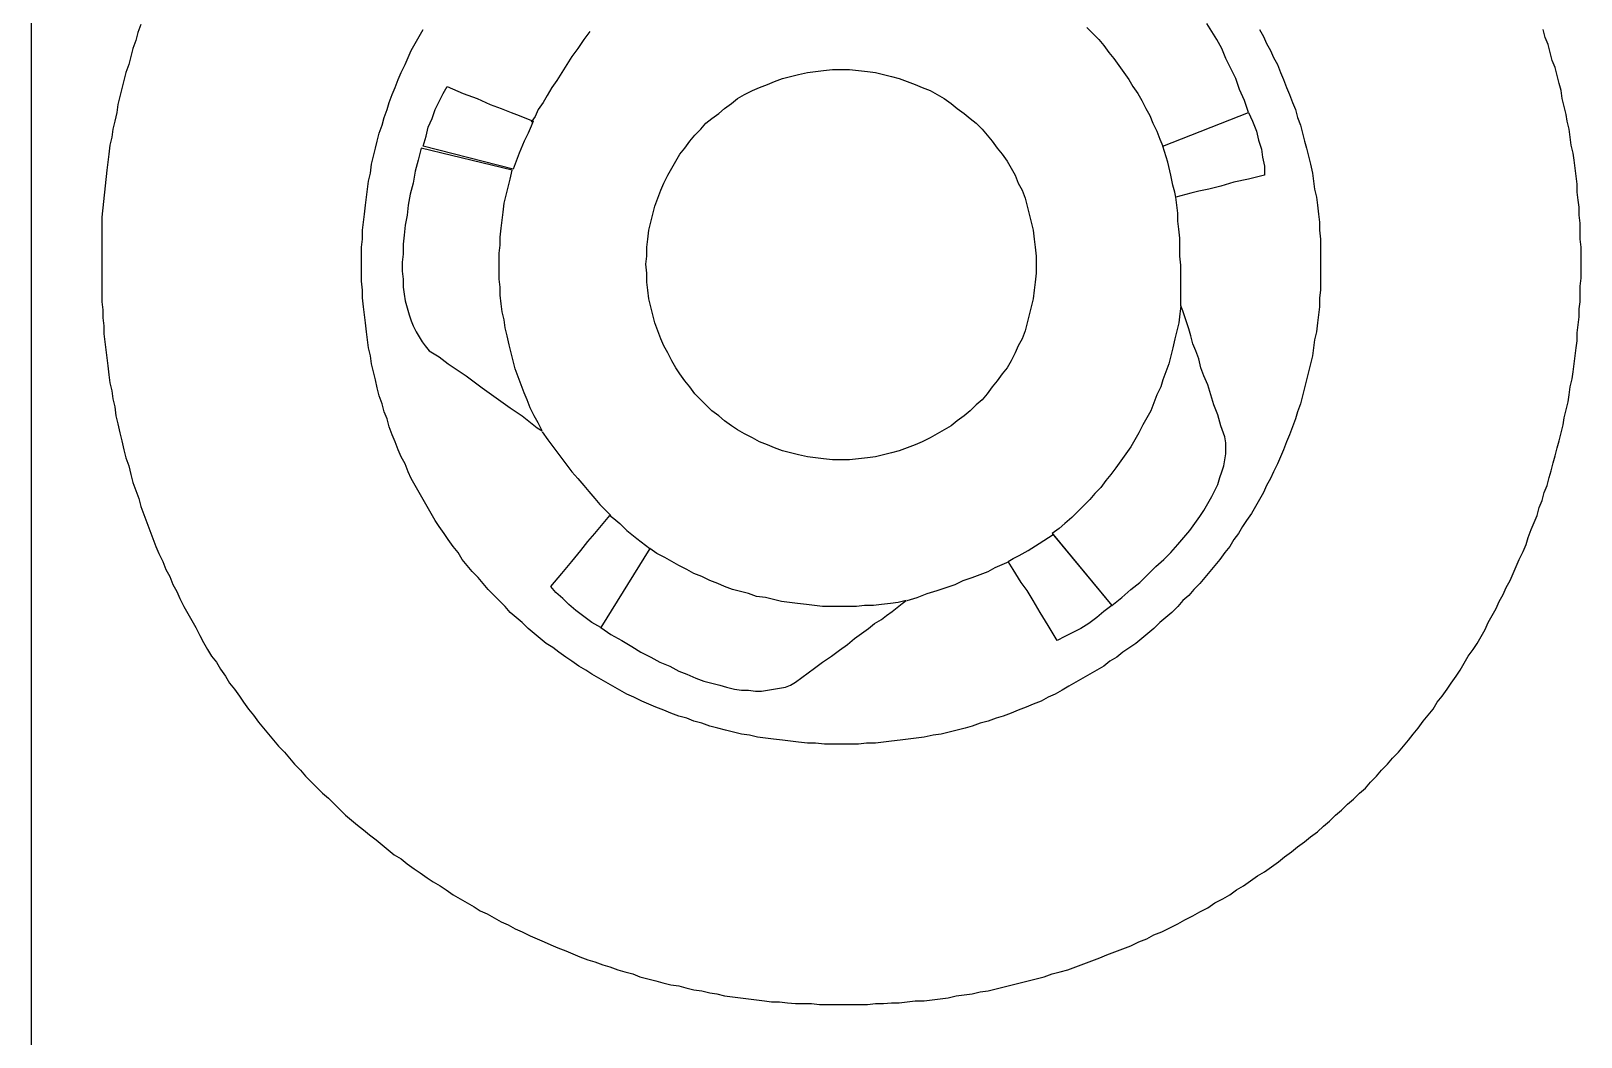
# Model space of a CAD drawing. Extents: x 11 to 591, y 39 to 419.
# Drawn here: x 11.22 to 50.04, y 377.22 to 402.42 of the extents above; entities that cross this region are included whole.
import ezdxf

# ---------------------------------------------------------------- set-up
doc = ezdxf.new("R2010")
doc.units = 0
doc.layers.get('0').update_dxf_attribs({"linetype": 'CONTINUOUS'})

msp = doc.modelspace()

# ---------------------------------------------------------------- linework, layer by layer
at = {"color": 5}
msp.add_line((11.215419, 418.930266), (11.215419, 38.955266), dxfattribs=at)
at = {"color": 3}
for p, q in [((13.890419, 402.380266), (13.840419, 402.180266)), ((13.965419, 402.580266), (13.890419, 402.380266)), ((49.140419, 402.255266), (49.090419, 402.455266)), ((49.215419, 402.080266), (49.140419, 402.255266)), ((13.765419, 401.980266), (13.715419, 401.780266)), ((13.840419, 402.180266), (13.765419, 401.980266)), ((49.265419, 401.880266), (49.215419, 402.080266)), ((49.315419, 401.680266), (49.265419, 401.880266)), ((13.665419, 401.580266), (13.590419, 401.380266)), ((13.715419, 401.780266), (13.665419, 401.580266)), ((49.390419, 401.505266), (49.315419, 401.680266)), ((49.440419, 401.305266), (49.390419, 401.505266)), ((13.540419, 401.180266), (13.490419, 400.980266)), ((13.590419, 401.380266), (13.540419, 401.180266)), ((49.490419, 401.105266), (49.440419, 401.305266)), ((49.540419, 400.930266), (49.490419, 401.105266)), ((13.440419, 400.780266), (13.390419, 400.580266)), ((13.490419, 400.980266), (13.440419, 400.780266)), ((49.565419, 400.730266), (49.540419, 400.930266)), ((49.615419, 400.530266), (49.565419, 400.730266)), ((13.365419, 400.380266), (13.315419, 400.155266)), ((13.390419, 400.580266), (13.365419, 400.380266)), ((49.665419, 400.330266), (49.615419, 400.530266)), ((49.690419, 400.155266), (49.665419, 400.330266)), ((13.265419, 399.955266), (13.240419, 399.755266)), ((13.315419, 400.155266), (13.265419, 399.955266)), ((49.740419, 399.955266), (49.690419, 400.155266)), ((49.765419, 399.755266), (49.740419, 399.955266)), ((13.190419, 399.555266), (13.165419, 399.330266)), ((13.240419, 399.755266), (13.190419, 399.555266)), ((49.790419, 399.555266), (49.765419, 399.755266)), ((49.840419, 399.355266), (49.790419, 399.555266)), ((13.140419, 399.130266), (13.115419, 398.930266)), ((13.165419, 399.330266), (13.140419, 399.130266)), ((49.865419, 399.180266), (49.840419, 399.355266)), ((49.890419, 398.980266), (49.865419, 399.180266)), ((13.115419, 398.930266), (12.990419, 397.755266)), ((49.915419, 398.780266), (49.890419, 398.980266)), ((49.940419, 398.580266), (49.915419, 398.780266)), ((49.940419, 398.380266), (49.940419, 398.580266)), ((49.965419, 398.180266), (49.940419, 398.380266)), ((49.990419, 398.005266), (49.965419, 398.180266)), ((49.990419, 397.805266), (49.990419, 398.005266)), ((12.990419, 397.755266), (12.990419, 397.530266)), ((50.015419, 397.605266), (49.990419, 397.805266)), ((50.015419, 397.405266), (50.015419, 397.605266)), ((12.990419, 397.530266), (12.990419, 397.305266)), ((12.990419, 397.305266), (12.990419, 397.105266)), ((50.015419, 397.205266), (50.015419, 397.405266)), ((50.040419, 397.005266), (50.015419, 397.205266)), ((12.990419, 397.105266), (12.990419, 396.880266)), ((12.990419, 396.880266), (12.990419, 396.680266)), ((50.040419, 396.830266), (50.040419, 397.005266)), ((50.040419, 396.630266), (50.040419, 396.830266)), ((12.990419, 396.680266), (12.990419, 396.455266)), ((12.990419, 396.455266), (12.990419, 396.255266)), ((50.040419, 396.430266), (50.040419, 396.630266)), ((50.040419, 396.230266), (50.040419, 396.430266)), ((12.990419, 396.255266), (12.990419, 396.055266)), ((12.990419, 396.055266), (12.990419, 395.830266)), ((50.015419, 396.030266), (50.040419, 396.230266)), ((50.015419, 395.830266), (50.015419, 396.030266)), ((12.990419, 395.830266), (12.990419, 395.630266)), ((12.990419, 395.630266), (13.015419, 395.430266)), ((49.990419, 395.455266), (50.015419, 395.630266)), ((50.015419, 395.630266), (50.015419, 395.830266)), ((13.015419, 395.430266), (13.015419, 395.230266)), ((49.965419, 395.055266), (49.990419, 395.255266)), ((49.990419, 395.255266), (49.990419, 395.455266)), ((13.015419, 395.230266), (13.040419, 395.030266)), ((13.040419, 395.030266), (13.040419, 394.830266)), ((49.940419, 394.855266), (49.965419, 395.055266)), ((49.940419, 394.655266), (49.940419, 394.855266)), ((13.040419, 394.830266), (13.065419, 394.630266)), ((13.065419, 394.630266), (13.090419, 394.430266)), ((49.890419, 394.280266), (49.915419, 394.480266)), ((49.915419, 394.480266), (49.940419, 394.655266)), ((13.090419, 394.430266), (13.115419, 394.230266)), ((13.115419, 394.230266), (13.140419, 394.030266)), ((49.840419, 393.880266), (49.865419, 394.080266)), ((49.865419, 394.080266), (49.890419, 394.280266)), ((13.140419, 394.030266), (13.165419, 393.805266)), ((13.165419, 393.805266), (13.190419, 393.605266)), ((49.765419, 393.505266), (49.815419, 393.705266)), ((49.815419, 393.705266), (49.840419, 393.880266)), ((13.190419, 393.605266), (13.240419, 393.405266)), ((13.240419, 393.405266), (13.265419, 393.205266)), ((49.715419, 393.130266), (49.740419, 393.305266)), ((49.740419, 393.305266), (49.765419, 393.505266)), ((13.265419, 393.205266), (13.315419, 393.005266)), ((13.315419, 393.005266), (13.340419, 392.780266)), ((49.615419, 392.730266), (49.665419, 392.930266)), ((49.665419, 392.930266), (49.715419, 393.130266)), ((13.340419, 392.780266), (13.390419, 392.580266)), ((13.390419, 392.580266), (13.440419, 392.355266)), ((49.540419, 392.355266), (49.590419, 392.555266)), ((49.590419, 392.555266), (49.615419, 392.730266)), ((13.440419, 392.355266), (13.490419, 392.155266)), ((13.490419, 392.155266), (13.540419, 391.930266)), ((49.440419, 391.980266), (49.490419, 392.155266)), ((49.490419, 392.155266), (49.540419, 392.355266)), ((13.540419, 391.930266), (13.590419, 391.730266)), ((49.340419, 391.605266), (49.390419, 391.780266)), ((49.390419, 391.780266), (49.440419, 391.980266)), ((13.590419, 391.730266), (13.665419, 391.530266)), ((13.665419, 391.530266), (13.715419, 391.305266)), ((49.240419, 391.230266), (49.290419, 391.405266)), ((49.290419, 391.405266), (49.340419, 391.605266)), ((13.715419, 391.305266), (13.765419, 391.105266)), ((13.765419, 391.105266), (13.840419, 390.905266)), ((49.115419, 390.855266), (49.190419, 391.030266)), ((49.190419, 391.030266), (49.240419, 391.230266)), ((13.840419, 390.905266), (13.915419, 390.705266)), ((13.915419, 390.705266), (13.965419, 390.505266)), ((48.990419, 390.480266), (49.065419, 390.655266)), ((49.065419, 390.655266), (49.115419, 390.855266)), ((13.965419, 390.505266), (14.040419, 390.305266)), ((14.040419, 390.305266), (14.115419, 390.105266)), ((48.865419, 390.105266), (48.940419, 390.280266)), ((48.940419, 390.280266), (48.990419, 390.480266)), ((14.115419, 390.105266), (14.190419, 389.905266)), ((14.190419, 389.905266), (14.265419, 389.705266)), ((48.715419, 389.730266), (48.790419, 389.930266)), ((48.790419, 389.930266), (48.865419, 390.105266)), ((14.265419, 389.705266), (14.340419, 389.505266)), ((14.340419, 389.505266), (14.415419, 389.330266)), ((48.590419, 389.380266), (48.665419, 389.555266)), ((48.665419, 389.555266), (48.715419, 389.730266)), ((14.415419, 389.330266), (14.515419, 389.130266)), ((14.515419, 389.130266), (14.590419, 388.930266)), ((48.415419, 389.005266), (48.490419, 389.180266)), ((48.490419, 389.180266), (48.590419, 389.380266)), ((14.590419, 388.930266), (14.690419, 388.755266)), ((14.690419, 388.755266), (14.765419, 388.555266)), ((48.165419, 388.480266), (48.265419, 388.655266)), ((48.265419, 388.655266), (48.340419, 388.830266)), ((48.340419, 388.830266), (48.415419, 389.005266)), ((14.765419, 388.555266), (14.865419, 388.380266)), ((14.865419, 388.380266), (14.940419, 388.205266)), ((47.990419, 388.130266), (48.090419, 388.305266)), ((48.090419, 388.305266), (48.165419, 388.480266)), ((14.940419, 388.205266), (15.040419, 388.005266)), ((15.040419, 388.005266), (15.140419, 387.830266)), ((47.815419, 387.780266), (47.915419, 387.955266)), ((47.915419, 387.955266), (47.990419, 388.130266)), ((15.140419, 387.830266), (15.240419, 387.655266)), ((15.240419, 387.655266), (15.340419, 387.480266)), ((15.340419, 387.480266), (15.440419, 387.280266)), ((47.640419, 387.430266), (47.715419, 387.605266)), ((47.715419, 387.605266), (47.815419, 387.780266)), ((15.440419, 387.280266), (15.540419, 387.105266)), ((15.540419, 387.105266), (15.640419, 386.930266)), ((47.440419, 387.080266), (47.540419, 387.255266)), ((47.540419, 387.255266), (47.640419, 387.430266)), ((15.640419, 386.930266), (15.740419, 386.755266)), ((15.740419, 386.755266), (15.865419, 386.605266)), ((47.115419, 386.580266), (47.215419, 386.755266)), ((47.215419, 386.755266), (47.340419, 386.930266)), ((47.340419, 386.930266), (47.440419, 387.080266)), ((15.865419, 386.605266), (15.965419, 386.430266)), ((15.965419, 386.430266), (16.090419, 386.255266)), ((46.915419, 386.255266), (47.015419, 386.405266)), ((47.015419, 386.405266), (47.115419, 386.580266)), ((16.090419, 386.255266), (16.190419, 386.080266)), ((16.190419, 386.080266), (16.315419, 385.930266)), ((16.315419, 385.930266), (16.440419, 385.755266)), ((46.565419, 385.755266), (46.690419, 385.930266)), ((46.690419, 385.930266), (46.790419, 386.080266)), ((46.790419, 386.080266), (46.915419, 386.255266)), ((16.440419, 385.755266), (16.540419, 385.605266)), ((16.540419, 385.605266), (16.665419, 385.430266)), ((46.340419, 385.430266), (46.440419, 385.605266)), ((46.440419, 385.605266), (46.565419, 385.755266)), ((16.665419, 385.430266), (16.790419, 385.280266)), ((16.790419, 385.280266), (16.915419, 385.105266)), ((46.090419, 385.130266), (46.215419, 385.280266)), ((46.215419, 385.280266), (46.340419, 385.430266)), ((16.915419, 385.105266), (17.040419, 384.955266)), ((17.040419, 384.955266), (17.165419, 384.805266)), ((17.165419, 384.805266), (17.290419, 384.655266)), ((45.715419, 384.655266), (45.840419, 384.805266)), ((45.840419, 384.805266), (45.965419, 384.955266)), ((45.965419, 384.955266), (46.090419, 385.130266)), ((17.290419, 384.655266), (17.415419, 384.505266)), ((17.415419, 384.505266), (17.565419, 384.355266)), ((45.465419, 384.355266), (45.590419, 384.505266)), ((45.590419, 384.505266), (45.715419, 384.655266)), ((17.565419, 384.355266), (17.690419, 384.205266)), ((17.690419, 384.205266), (17.815419, 384.055266)), ((17.815419, 384.055266), (17.965419, 383.905266)), ((45.040419, 383.905266), (45.190419, 384.055266)), ((45.190419, 384.055266), (45.315419, 384.205266)), ((45.315419, 384.205266), (45.465419, 384.355266)), ((17.965419, 383.905266), (18.090419, 383.755266)), ((18.090419, 383.755266), (18.240419, 383.605266)), ((18.240419, 383.605266), (18.365419, 383.480266)), ((44.640419, 383.455266), (44.765419, 383.605266)), ((44.765419, 383.605266), (44.915419, 383.755266)), ((44.915419, 383.755266), (45.040419, 383.905266)), ((18.365419, 383.480266), (18.515419, 383.330266)), ((18.515419, 383.330266), (18.665419, 383.205266)), ((18.665419, 383.205266), (18.815419, 383.055266)), ((44.340419, 383.180266), (44.490419, 383.330266)), ((44.490419, 383.330266), (44.640419, 383.455266)), ((18.815419, 383.055266), (18.940419, 382.930266)), ((18.940419, 382.930266), (19.090419, 382.780266)), ((43.890419, 382.780266), (44.040419, 382.905266)), ((44.040419, 382.905266), (44.190419, 383.055266)), ((44.190419, 383.055266), (44.340419, 383.180266)), ((19.090419, 382.780266), (19.240419, 382.655266)), ((19.240419, 382.655266), (19.390419, 382.530266)), ((19.390419, 382.530266), (19.540419, 382.405266)), ((43.440419, 382.355266), (43.590419, 382.505266)), ((43.590419, 382.505266), (43.740419, 382.630266)), ((43.740419, 382.630266), (43.890419, 382.780266)), ((19.540419, 382.405266), (19.690419, 382.280266)), ((19.690419, 382.280266), (19.865419, 382.155266)), ((19.865419, 382.155266), (20.015419, 382.030266)), ((42.940419, 381.980266), (43.115419, 382.105266)), ((43.115419, 382.105266), (43.265419, 382.230266)), ((43.265419, 382.230266), (43.440419, 382.355266)), ((20.015419, 382.030266), (20.165419, 381.905266)), ((20.165419, 381.905266), (20.315419, 381.780266)), ((20.315419, 381.780266), (20.490419, 381.680266)), ((20.490419, 381.680266), (20.640419, 381.555266)), ((42.465419, 381.605266), (42.615419, 381.730266)), ((42.615419, 381.730266), (42.790419, 381.855266)), ((42.790419, 381.855266), (42.940419, 381.980266)), ((20.640419, 381.555266), (20.815419, 381.430266)), ((20.815419, 381.430266), (20.965419, 381.330266)), ((20.965419, 381.330266), (21.140419, 381.205266)), ((41.940419, 381.255266), (42.115419, 381.355266)), ((42.115419, 381.355266), (42.290419, 381.480266)), ((42.290419, 381.480266), (42.465419, 381.605266)), ((21.140419, 381.205266), (21.290419, 381.105266)), ((21.290419, 381.105266), (21.465419, 381.005266)), ((21.465419, 381.005266), (21.615419, 380.905266)), ((21.615419, 380.905266), (21.790419, 380.780266)), ((41.240419, 380.780266), (41.415419, 380.905266)), ((41.415419, 380.905266), (41.590419, 381.005266)), ((41.590419, 381.005266), (41.765419, 381.130266)), ((41.765419, 381.130266), (41.940419, 381.255266)), ((21.790419, 380.780266), (21.965419, 380.680266)), ((21.965419, 380.680266), (22.140419, 380.580266)), ((22.140419, 380.580266), (22.315419, 380.480266)), ((40.690419, 380.455266), (40.865419, 380.580266)), ((40.865419, 380.580266), (41.065419, 380.680266)), ((41.065419, 380.680266), (41.240419, 380.780266)), ((22.315419, 380.480266), (22.465419, 380.380266)), ((22.465419, 380.380266), (22.640419, 380.305266)), ((22.640419, 380.305266), (22.815419, 380.205266)), ((22.815419, 380.205266), (22.990419, 380.105266)), ((22.990419, 380.105266), (23.165419, 380.030266)), ((39.940419, 380.055266), (40.115419, 380.155266)), ((40.115419, 380.155266), (40.315419, 380.255266)), ((40.315419, 380.255266), (40.490419, 380.355266)), ((40.490419, 380.355266), (40.690419, 380.455266)), ((23.165419, 380.030266), (23.340419, 379.930266)), ((23.340419, 379.930266), (23.515419, 379.855266)), ((23.515419, 379.855266), (23.715419, 379.755266)), ((23.715419, 379.755266), (23.890419, 379.680266)), ((39.165419, 379.680266), (39.340419, 379.780266)), ((39.340419, 379.780266), (39.540419, 379.855266)), ((39.540419, 379.855266), (39.740419, 379.955266)), ((39.740419, 379.955266), (39.940419, 380.055266)), ((23.890419, 379.680266), (24.065419, 379.605266)), ((24.065419, 379.605266), (24.240419, 379.530266)), ((24.240419, 379.530266), (24.415419, 379.455266)), ((24.415419, 379.455266), (24.615419, 379.380266)), ((24.615419, 379.380266), (24.790419, 379.305266)), ((38.165419, 379.280266), (38.365419, 379.355266)), ((38.365419, 379.355266), (38.565419, 379.430266)), ((38.565419, 379.430266), (38.765419, 379.505266)), ((38.765419, 379.505266), (38.965419, 379.605266)), ((38.965419, 379.605266), (39.165419, 379.680266)), ((24.790419, 379.305266), (24.965419, 379.230266)), ((24.965419, 379.230266), (25.165419, 379.155266)), ((25.165419, 379.155266), (25.340419, 379.105266)), ((25.340419, 379.105266), (25.540419, 379.030266)), ((25.540419, 379.030266), (25.715419, 378.980266)), ((25.715419, 378.980266), (25.915419, 378.905266)), ((37.190419, 378.905266), (37.390419, 378.980266)), ((37.390419, 378.980266), (37.590419, 379.055266)), ((37.590419, 379.055266), (37.790419, 379.130266)), ((37.790419, 379.130266), (37.990419, 379.205266)), ((37.990419, 379.205266), (38.165419, 379.280266)), ((25.915419, 378.905266), (26.090419, 378.855266)), ((26.090419, 378.855266), (26.290419, 378.805266)), ((26.290419, 378.805266), (26.465419, 378.730266)), ((26.465419, 378.730266), (26.665419, 378.680266)), ((26.665419, 378.680266), (26.865419, 378.630266)), ((26.865419, 378.630266), (27.040419, 378.580266)), ((27.040419, 378.580266), (27.240419, 378.530266)), ((35.790419, 378.530266), (35.990419, 378.580266)), ((35.990419, 378.580266), (36.190419, 378.630266)), ((36.190419, 378.630266), (36.390419, 378.680266)), ((36.390419, 378.680266), (36.590419, 378.730266)), ((36.590419, 378.730266), (36.790419, 378.805266)), ((36.790419, 378.805266), (36.990419, 378.855266)), ((36.990419, 378.855266), (37.190419, 378.905266)), ((27.240419, 378.530266), (27.440419, 378.505266)), ((27.440419, 378.505266), (27.615419, 378.455266)), ((27.615419, 378.455266), (27.815419, 378.405266)), ((27.815419, 378.405266), (28.015419, 378.380266)), ((28.015419, 378.380266), (28.215419, 378.330266)), ((28.215419, 378.330266), (28.390419, 378.305266)), ((28.390419, 378.305266), (28.590419, 378.255266)), ((28.590419, 378.255266), (28.790419, 378.230266)), ((28.790419, 378.230266), (28.990419, 378.205266)), ((28.990419, 378.205266), (29.190419, 378.180266)), ((29.190419, 378.180266), (29.390419, 378.155266)), ((33.790419, 378.155266), (33.990419, 378.180266)), ((33.990419, 378.180266), (34.190419, 378.205266)), ((34.190419, 378.205266), (34.390419, 378.255266)), ((34.390419, 378.255266), (34.590419, 378.280266)), ((34.590419, 378.280266), (34.790419, 378.305266)), ((34.790419, 378.305266), (34.990419, 378.355266)), ((34.990419, 378.355266), (35.190419, 378.380266)), ((35.190419, 378.380266), (35.390419, 378.430266)), ((35.390419, 378.430266), (35.590419, 378.480266)), ((35.590419, 378.480266), (35.790419, 378.530266)), ((29.390419, 378.155266), (29.590419, 378.130266)), ((29.590419, 378.130266), (29.765419, 378.105266)), ((29.765419, 378.105266), (29.965419, 378.105266)), ((29.965419, 378.105266), (30.165419, 378.080266)), ((30.165419, 378.080266), (30.365419, 378.055266)), ((30.365419, 378.055266), (30.565419, 378.055266)), ((30.565419, 378.055266), (30.765419, 378.055266)), ((30.765419, 378.055266), (30.965419, 378.030266)), ((30.965419, 378.030266), (31.165419, 378.030266)), ((31.165419, 378.030266), (31.365419, 378.030266)), ((31.365419, 378.030266), (31.565419, 378.030266)), ((31.565419, 378.030266), (31.765419, 378.030266)), ((31.765419, 378.030266), (31.965419, 378.030266)), ((31.965419, 378.030266), (32.165419, 378.030266)), ((32.165419, 378.030266), (32.365419, 378.055266)), ((32.365419, 378.055266), (32.565419, 378.055266)), ((32.565419, 378.055266), (32.765419, 378.080266)), ((32.765419, 378.080266), (32.965419, 378.080266)), ((32.965419, 378.080266), (33.165419, 378.105266)), ((33.165419, 378.105266), (33.365419, 378.130266)), ((33.365419, 378.130266), (33.590419, 378.130266)), ((33.590419, 378.130266), (33.790419, 378.155266))]:
    msp.add_line(p, q, dxfattribs=at)
at = {"color": 1}
for p, q in [((20.840419, 402.105266), (20.940419, 402.280266)), ((20.940419, 402.280266), (21.040419, 402.455266)), ((25.215419, 402.405266), (25.065419, 402.205266)), ((41.990419, 402.455266), (42.090419, 402.280266)), ((42.090419, 402.280266), (42.165419, 402.105266)), ((20.665419, 401.755266), (20.740419, 401.930266)), ((20.740419, 401.930266), (20.840419, 402.105266)), ((24.915419, 401.980266), (24.765419, 401.780266)), ((25.065419, 402.205266), (24.915419, 401.980266)), ((42.165419, 402.105266), (42.265419, 401.930266)), ((42.265419, 401.930266), (42.340419, 401.755266)), ((20.490419, 401.380266), (20.590419, 401.580266)), ((20.590419, 401.580266), (20.665419, 401.755266)), ((24.640419, 401.580266), (24.515419, 401.380266)), ((24.765419, 401.780266), (24.640419, 401.580266)), ((42.340419, 401.755266), (42.440419, 401.580266)), ((42.440419, 401.580266), (42.515419, 401.380266)), ((20.340419, 401.005266), (20.415419, 401.205266)), ((20.415419, 401.205266), (20.490419, 401.380266)), ((24.390419, 401.180266), (24.265419, 401.005266)), ((24.515419, 401.380266), (24.390419, 401.180266)), ((42.515419, 401.380266), (42.590419, 401.205266)), ((42.590419, 401.205266), (42.665419, 401.005266)), ((20.190419, 400.630266), (20.265419, 400.830266)), ((20.265419, 400.830266), (20.340419, 401.005266)), ((21.440419, 400.655266), (21.540419, 400.855266)), ((21.540419, 400.855266), (21.640419, 401.030266)), ((21.640419, 401.030266), (22.040419, 400.855266)), ((22.040419, 400.855266), (22.390419, 400.730266)), ((22.390419, 400.730266), (22.715419, 400.580266)), ((24.140419, 400.805266), (24.040419, 400.630266)), ((24.265419, 401.005266), (24.140419, 400.805266)), ((42.665419, 401.005266), (42.740419, 400.830266)), ((42.740419, 400.830266), (42.815419, 400.630266)), ((20.065419, 400.255266), (20.140419, 400.455266)), ((20.140419, 400.455266), (20.190419, 400.630266)), ((21.265419, 400.230266), (21.340419, 400.455266)), ((21.340419, 400.455266), (21.440419, 400.655266)), ((22.715419, 400.580266), (22.990419, 400.480266)), ((22.990419, 400.480266), (23.240419, 400.380266)), ((23.240419, 400.380266), (23.440419, 400.305266)), ((23.440419, 400.305266), (23.790419, 400.155266)), ((23.915419, 400.455266), (23.840419, 400.280266)), ((24.040419, 400.630266), (23.915419, 400.455266)), ((39.565419, 399.530266), (41.715419, 400.380266)), ((41.715419, 400.380266), (41.815419, 400.155266)), ((42.815419, 400.630266), (42.890419, 400.455266)), ((42.890419, 400.455266), (42.940419, 400.255266)), ((19.940419, 399.855266), (20.015419, 400.055266)), ((20.015419, 400.055266), (20.065419, 400.255266)), ((21.115419, 399.780266), (21.165419, 400.005266)), ((21.165419, 400.005266), (21.265419, 400.230266)), ((23.740419, 400.030266), (23.665419, 399.855266)), ((23.840419, 400.280266), (23.740419, 400.130266)), ((23.790419, 400.155266), (23.740419, 400.030266)), ((41.815419, 400.155266), (41.915419, 399.905266)), ((41.915419, 399.905266), (41.965419, 399.680266)), ((42.940419, 400.255266), (43.015419, 400.055266)), ((43.015419, 400.055266), (43.065419, 399.855266)), ((19.840419, 399.480266), (19.890419, 399.655266)), ((19.890419, 399.655266), (19.940419, 399.855266)), ((21.040419, 399.530266), (21.115419, 399.780266)), ((23.290419, 398.955266), (21.040419, 399.530266)), ((23.565419, 399.655266), (23.440419, 399.355266)), ((23.665419, 399.855266), (23.565419, 399.655266)), ((39.690419, 399.130266), (39.565419, 399.530266)), ((41.965419, 399.680266), (42.040419, 399.455266)), ((43.065419, 399.855266), (43.115419, 399.655266)), ((43.115419, 399.655266), (43.165419, 399.480266)), ((19.740419, 399.080266), (19.790419, 399.280266)), ((19.790419, 399.280266), (19.840419, 399.480266)), ((23.440419, 399.355266), (23.290419, 398.955266)), ((39.765419, 398.805266), (39.690419, 399.130266)), ((42.040419, 399.455266), (42.065419, 399.255266)), ((42.065419, 399.255266), (42.115419, 399.030266)), ((43.165419, 399.480266), (43.215419, 399.280266)), ((43.215419, 399.280266), (43.265419, 399.080266)), ((19.665419, 398.655266), (19.715419, 398.855266)), ((19.715419, 398.855266), (19.740419, 399.080266)), ((39.815419, 398.555266), (39.765419, 398.805266)), ((42.115419, 398.805266), (41.715419, 398.705266)), ((42.115419, 399.030266), (42.115419, 398.805266)), ((43.265419, 399.080266), (43.315419, 398.855266)), ((43.315419, 398.855266), (43.340419, 398.655266)), ((19.615419, 398.255266), (19.640419, 398.455266)), ((19.640419, 398.455266), (19.665419, 398.655266)), ((39.865419, 398.380266), (39.815419, 398.555266)), ((39.890419, 398.255266), (39.865419, 398.380266)), ((40.265419, 398.355266), (39.890419, 398.255266)), ((40.465419, 398.405266), (40.265419, 398.355266)), ((40.715419, 398.455266), (40.465419, 398.405266)), ((41.015419, 398.530266), (40.715419, 398.455266)), ((41.340419, 398.630266), (41.015419, 398.530266)), ((41.715419, 398.705266), (41.340419, 398.630266)), ((43.340419, 398.655266), (43.365419, 398.455266)), ((43.365419, 398.455266), (43.415419, 398.255266)), ((19.565419, 397.830266), (19.590419, 398.055266)), ((19.590419, 398.055266), (19.615419, 398.255266)), ((39.915419, 398.055266), (39.890419, 398.255266)), ((39.940419, 397.855266), (39.915419, 398.055266)), ((43.415419, 398.255266), (43.440419, 398.055266)), ((43.440419, 398.055266), (43.465419, 397.830266)), ((19.515419, 397.430266), (19.540419, 397.630266)), ((19.540419, 397.630266), (19.565419, 397.830266)), ((39.940419, 397.655266), (39.940419, 397.855266)), ((39.965419, 397.455266), (39.940419, 397.655266)), ((43.465419, 397.830266), (43.490419, 397.630266)), ((43.490419, 397.630266), (43.490419, 397.430266)), ((19.490419, 397.005266), (19.515419, 397.205266)), ((19.515419, 397.205266), (19.515419, 397.430266)), ((39.990419, 397.230266), (39.965419, 397.455266)), ((39.990419, 397.005266), (39.990419, 397.230266)), ((43.490419, 397.430266), (43.515419, 397.205266)), ((43.515419, 397.205266), (43.515419, 397.005266)), ((19.490419, 396.780266), (19.490419, 397.005266)), ((39.990419, 396.780266), (39.990419, 397.005266)), ((43.515419, 397.005266), (43.515419, 396.780266)), ((19.490419, 396.580266), (19.490419, 396.780266)), ((19.490419, 396.355266), (19.490419, 396.580266)), ((40.015419, 396.555266), (39.990419, 396.780266)), ((40.015419, 396.305266), (40.015419, 396.555266)), ((43.515419, 396.780266), (43.515419, 396.580266)), ((43.515419, 396.580266), (43.515419, 396.355266)), ((19.490419, 396.155266), (19.490419, 396.355266)), ((19.515419, 395.930266), (19.490419, 396.155266)), ((40.015419, 396.055266), (40.015419, 396.305266)), ((40.015419, 395.805266), (40.015419, 396.055266)), ((43.515419, 396.355266), (43.515419, 396.155266)), ((43.515419, 396.155266), (43.515419, 395.930266)), ((19.515419, 395.730266), (19.515419, 395.930266)), ((19.540419, 395.505266), (19.515419, 395.730266)), ((40.015419, 395.530266), (40.015419, 395.805266)), ((43.515419, 395.930266), (43.490419, 395.730266)), ((43.490419, 395.730266), (43.490419, 395.505266)), ((19.565419, 395.305266), (19.540419, 395.505266)), ((19.590419, 395.105266), (19.565419, 395.305266)), ((43.465419, 395.305266), (43.440419, 395.105266)), ((43.490419, 395.505266), (43.465419, 395.305266)), ((19.615419, 394.880266), (19.590419, 395.105266)), ((19.640419, 394.680266), (19.615419, 394.880266)), ((43.415419, 394.880266), (43.365419, 394.680266)), ((43.440419, 395.105266), (43.415419, 394.880266)), ((19.665419, 394.480266), (19.640419, 394.680266)), ((19.715419, 394.280266), (19.665419, 394.480266)), ((43.340419, 394.480266), (43.315419, 394.280266)), ((43.365419, 394.680266), (43.340419, 394.480266)), ((19.740419, 394.080266), (19.715419, 394.280266)), ((19.790419, 393.880266), (19.740419, 394.080266)), ((43.265419, 394.080266), (43.215419, 393.880266)), ((43.315419, 394.280266), (43.265419, 394.080266)), ((19.840419, 393.680266), (19.790419, 393.880266)), ((43.215419, 393.880266), (43.165419, 393.680266)), ((19.890419, 393.480266), (19.840419, 393.680266)), ((19.940419, 393.280266), (19.890419, 393.480266)), ((43.115419, 393.480266), (43.065419, 393.280266)), ((43.165419, 393.680266), (43.115419, 393.480266)), ((20.015419, 393.080266), (19.940419, 393.280266)), ((20.065419, 392.880266), (20.015419, 393.080266)), ((43.015419, 393.080266), (42.940419, 392.880266)), ((43.065419, 393.280266), (43.015419, 393.080266)), ((20.140419, 392.705266), (20.065419, 392.880266)), ((20.190419, 392.505266), (20.140419, 392.705266)), ((42.890419, 392.705266), (42.815419, 392.505266)), ((42.940419, 392.880266), (42.890419, 392.705266)), ((20.265419, 392.305266), (20.190419, 392.505266)), ((20.340419, 392.130266), (20.265419, 392.305266)), ((24.015419, 392.380266), (24.165419, 392.180266)), ((24.165419, 392.180266), (24.315419, 391.980266)), ((42.740419, 392.305266), (42.665419, 392.130266)), ((42.815419, 392.505266), (42.740419, 392.305266)), ((20.415419, 391.930266), (20.340419, 392.130266)), ((20.490419, 391.755266), (20.415419, 391.930266)), ((20.590419, 391.580266), (20.490419, 391.755266)), ((24.315419, 391.980266), (24.465419, 391.780266)), ((24.465419, 391.780266), (24.615419, 391.580266)), ((42.515419, 391.755266), (42.440419, 391.580266)), ((42.590419, 391.930266), (42.515419, 391.755266)), ((42.665419, 392.130266), (42.590419, 391.930266)), ((20.665419, 391.380266), (20.590419, 391.580266)), ((20.740419, 391.205266), (20.665419, 391.380266)), ((24.615419, 391.580266), (24.765419, 391.380266)), ((24.765419, 391.380266), (24.915419, 391.205266)), ((42.340419, 391.380266), (42.265419, 391.205266)), ((42.440419, 391.580266), (42.340419, 391.380266)), ((20.840419, 391.030266), (20.740419, 391.205266)), ((20.940419, 390.855266), (20.840419, 391.030266)), ((24.915419, 391.205266), (25.065419, 391.030266)), ((25.065419, 391.030266), (25.190419, 390.880266)), ((42.165419, 391.030266), (42.090419, 390.855266)), ((42.265419, 391.205266), (42.165419, 391.030266)), ((21.040419, 390.680266), (20.940419, 390.855266)), ((21.140419, 390.505266), (21.040419, 390.680266)), ((25.190419, 390.880266), (25.340419, 390.705266)), ((25.340419, 390.705266), (25.465419, 390.555266)), ((41.990419, 390.680266), (41.890419, 390.505266)), ((42.090419, 390.855266), (41.990419, 390.680266)), ((21.240419, 390.330266), (21.140419, 390.505266)), ((21.340419, 390.155266), (21.240419, 390.330266)), ((25.465419, 390.555266), (25.615419, 390.405266)), ((25.465419, 389.980266), (25.715419, 390.280266)), ((25.615419, 390.405266), (25.740419, 390.280266)), ((25.715419, 390.280266), (25.815419, 390.205266)), ((25.815419, 390.205266), (25.965419, 390.080266)), ((41.790419, 390.330266), (41.665419, 390.155266)), ((41.890419, 390.505266), (41.790419, 390.330266)), ((21.440419, 390.005266), (21.340419, 390.155266)), ((21.565419, 389.830266), (21.440419, 390.005266)), ((21.665419, 389.680266), (21.565419, 389.830266)), ((25.165419, 389.630266), (25.340419, 389.830266)), ((25.340419, 389.830266), (25.465419, 389.980266)), ((25.965419, 390.080266), (26.140419, 389.905266)), ((26.140419, 389.905266), (26.390419, 389.705266)), ((36.465419, 389.580266), (36.815419, 389.805266)), ((36.815419, 389.805266), (38.290419, 388.030266)), ((41.465419, 389.830266), (41.340419, 389.680266)), ((41.565419, 390.005266), (41.465419, 389.830266)), ((41.665419, 390.155266), (41.565419, 390.005266)), ((21.790419, 389.505266), (21.665419, 389.680266)), ((21.915419, 389.355266), (21.790419, 389.505266)), ((24.990419, 389.405266), (25.165419, 389.630266)), ((26.715419, 389.455266), (25.490419, 387.480266)), ((26.390419, 389.705266), (26.715419, 389.455266)), ((36.190419, 389.405266), (36.465419, 389.580266)), ((41.240419, 389.505266), (41.115419, 389.355266)), ((41.340419, 389.680266), (41.240419, 389.505266)), ((22.015419, 389.180266), (21.915419, 389.355266)), ((22.140419, 389.030266), (22.015419, 389.180266)), ((22.265419, 388.880266), (22.140419, 389.030266)), ((24.515419, 388.830266), (24.765419, 389.130266)), ((24.765419, 389.130266), (24.990419, 389.405266)), ((35.365419, 388.980266), (35.540419, 389.055266)), ((35.540419, 389.055266), (35.715419, 389.130266)), ((35.690419, 389.130266), (35.815419, 389.205266)), ((35.815419, 388.930266), (35.690419, 389.130266)), ((35.815419, 389.205266), (35.965419, 389.280266)), ((35.965419, 389.280266), (36.190419, 389.405266)), ((40.865419, 389.030266), (40.740419, 388.880266)), ((40.990419, 389.180266), (40.865419, 389.030266)), ((41.115419, 389.355266), (40.990419, 389.180266)), ((22.415419, 388.730266), (22.265419, 388.880266)), ((22.540419, 388.580266), (22.415419, 388.730266)), ((24.240419, 388.505266), (24.515419, 388.830266)), ((34.365419, 388.555266), (34.565419, 388.655266)), ((34.565419, 388.655266), (34.790419, 388.730266)), ((34.790419, 388.730266), (34.990419, 388.805266)), ((34.990419, 388.805266), (35.190419, 388.880266)), ((35.190419, 388.880266), (35.365419, 388.980266)), ((36.015419, 388.605266), (35.815419, 388.930266)), ((40.615419, 388.730266), (40.490419, 388.580266)), ((40.740419, 388.880266), (40.615419, 388.730266)), ((22.665419, 388.430266), (22.540419, 388.580266)), ((22.815419, 388.280266), (22.665419, 388.430266)), ((22.940419, 388.155266), (22.815419, 388.280266)), ((24.365419, 388.355266), (24.240419, 388.505266)), ((24.540419, 388.205266), (24.365419, 388.355266)), ((33.415419, 388.230266), (33.665419, 388.330266)), ((33.665419, 388.330266), (33.915419, 388.405266)), ((33.915419, 388.405266), (34.140419, 388.480266)), ((34.140419, 388.480266), (34.365419, 388.555266)), ((36.165419, 388.405266), (36.015419, 388.605266)), ((36.315419, 388.155266), (36.165419, 388.405266)), ((40.215419, 388.280266), (40.065419, 388.155266)), ((40.340419, 388.430266), (40.215419, 388.280266)), ((40.490419, 388.580266), (40.340419, 388.430266)), ((23.090419, 388.005266), (22.940419, 388.155266)), ((23.215419, 387.855266), (23.090419, 388.005266)), ((24.690419, 388.055266), (24.540419, 388.205266)), ((24.865419, 387.905266), (24.690419, 388.055266)), ((25.065419, 387.755266), (24.865419, 387.905266)), ((33.165419, 388.155266), (33.415419, 388.230266)), ((36.490419, 387.855266), (36.315419, 388.155266)), ((38.090419, 387.880266), (37.915419, 387.730266)), ((38.290419, 388.030266), (38.090419, 387.880266)), ((39.940419, 388.005266), (39.790419, 387.855266)), ((40.065419, 388.155266), (39.940419, 388.005266)), ((23.365419, 387.730266), (23.215419, 387.855266)), ((23.515419, 387.605266), (23.365419, 387.730266)), ((23.665419, 387.455266), (23.515419, 387.605266)), ((25.265419, 387.605266), (25.065419, 387.755266)), ((25.490419, 387.480266), (25.265419, 387.605266)), ((36.690419, 387.530266), (36.490419, 387.855266)), ((36.915419, 387.155266), (36.690419, 387.530266)), ((37.715419, 387.580266), (37.515419, 387.455266)), ((37.915419, 387.730266), (37.715419, 387.580266)), ((39.490419, 387.605266), (39.340419, 387.455266)), ((39.640419, 387.730266), (39.490419, 387.605266)), ((39.790419, 387.855266), (39.640419, 387.730266)), ((23.815419, 387.330266), (23.665419, 387.455266)), ((23.965419, 387.205266), (23.815419, 387.330266)), ((24.115419, 387.080266), (23.965419, 387.205266)), ((37.115419, 387.255266), (36.915419, 387.155266)), ((37.315419, 387.355266), (37.115419, 387.255266)), ((37.515419, 387.455266), (37.315419, 387.355266)), ((39.040419, 387.205266), (38.890419, 387.080266)), ((39.190419, 387.330266), (39.040419, 387.205266)), ((39.340419, 387.455266), (39.190419, 387.330266)), ((24.290419, 386.980266), (24.115419, 387.080266)), ((24.440419, 386.855266), (24.290419, 386.980266)), ((24.615419, 386.730266), (24.440419, 386.855266)), ((24.765419, 386.630266), (24.615419, 386.730266)), ((38.415419, 386.730266), (38.240419, 386.630266)), ((38.565419, 386.855266), (38.415419, 386.730266)), ((38.740419, 386.980266), (38.565419, 386.855266)), ((38.890419, 387.080266), (38.740419, 386.980266)), ((24.940419, 386.505266), (24.765419, 386.630266)), ((25.115419, 386.405266), (24.940419, 386.505266)), ((25.265419, 386.305266), (25.115419, 386.405266)), ((37.915419, 386.405266), (37.740419, 386.305266)), ((38.090419, 386.505266), (37.915419, 386.405266)), ((38.240419, 386.630266), (38.090419, 386.505266)), ((25.440419, 386.205266), (25.265419, 386.305266)), ((25.615419, 386.105266), (25.440419, 386.205266)), ((25.790419, 386.005266), (25.615419, 386.105266)), ((25.965419, 385.905266), (25.790419, 386.005266)), ((37.215419, 386.005266), (37.040419, 385.905266)), ((37.390419, 386.105266), (37.215419, 386.005266)), ((37.565419, 386.205266), (37.390419, 386.105266)), ((37.740419, 386.305266), (37.565419, 386.205266)), ((26.140419, 385.805266), (25.965419, 385.905266)), ((26.315419, 385.730266), (26.140419, 385.805266)), ((26.515419, 385.630266), (26.315419, 385.730266)), ((26.690419, 385.555266), (26.515419, 385.630266)), ((26.865419, 385.480266), (26.690419, 385.555266)), ((36.315419, 385.555266), (36.140419, 385.480266)), ((36.515419, 385.630266), (36.315419, 385.555266)), ((36.690419, 385.730266), (36.515419, 385.630266)), ((36.865419, 385.805266), (36.690419, 385.730266)), ((37.040419, 385.905266), (36.865419, 385.805266)), ((27.065419, 385.405266), (26.865419, 385.480266)), ((27.240419, 385.330266), (27.065419, 385.405266)), ((27.440419, 385.255266), (27.240419, 385.330266)), ((27.640419, 385.205266), (27.440419, 385.255266)), ((27.815419, 385.130266), (27.640419, 385.205266)), ((35.390419, 385.205266), (35.190419, 385.130266)), ((35.565419, 385.255266), (35.390419, 385.205266)), ((35.765419, 385.330266), (35.565419, 385.255266)), ((35.940419, 385.405266), (35.765419, 385.330266)), ((36.140419, 385.480266), (35.940419, 385.405266)), ((28.015419, 385.080266), (27.815419, 385.130266)), ((28.215419, 385.005266), (28.015419, 385.080266)), ((28.415419, 384.955266), (28.215419, 385.005266)), ((28.615419, 384.905266), (28.415419, 384.955266)), ((28.815419, 384.855266), (28.615419, 384.905266)), ((29.015419, 384.805266), (28.815419, 384.855266)), ((29.215419, 384.780266), (29.015419, 384.805266)), ((29.415419, 384.730266), (29.215419, 384.780266)), ((33.815419, 384.780266), (33.590419, 384.730266)), ((34.015419, 384.805266), (33.815419, 384.780266)), ((34.215419, 384.855266), (34.015419, 384.805266)), ((34.415419, 384.905266), (34.215419, 384.855266)), ((34.615419, 384.955266), (34.415419, 384.905266)), ((34.790419, 385.005266), (34.615419, 384.955266)), ((34.990419, 385.080266), (34.790419, 385.005266)), ((35.190419, 385.130266), (34.990419, 385.080266)), ((29.615419, 384.705266), (29.415419, 384.730266)), ((29.815419, 384.680266), (29.615419, 384.705266)), ((30.040419, 384.655266), (29.815419, 384.680266)), ((30.240419, 384.630266), (30.040419, 384.655266)), ((30.440419, 384.605266), (30.240419, 384.630266)), ((30.665419, 384.580266), (30.440419, 384.605266)), ((30.865419, 384.580266), (30.665419, 384.580266)), ((31.090419, 384.555266), (30.865419, 384.580266)), ((31.290419, 384.555266), (31.090419, 384.555266)), ((31.515419, 384.555266), (31.290419, 384.555266)), ((31.715419, 384.555266), (31.515419, 384.555266)), ((31.940419, 384.555266), (31.715419, 384.555266)), ((32.140419, 384.580266), (31.940419, 384.555266)), ((32.365419, 384.580266), (32.140419, 384.580266)), ((32.565419, 384.605266), (32.365419, 384.580266)), ((32.765419, 384.630266), (32.565419, 384.605266)), ((32.990419, 384.655266), (32.765419, 384.630266)), ((33.190419, 384.680266), (32.990419, 384.655266)), ((33.390419, 384.705266), (33.190419, 384.680266)), ((33.590419, 384.730266), (33.390419, 384.705266))]:
    msp.add_line(p, q, dxfattribs=at)
at = {"color": 7}
for p, q in [((37.665419, 402.505266), (37.815419, 402.355266)), ((37.815419, 402.355266), (37.965419, 402.205266)), ((40.790419, 402.405266), (40.665419, 402.605266)), ((40.915419, 402.205266), (40.790419, 402.405266)), ((37.965419, 402.205266), (38.090419, 402.055266)), ((38.090419, 402.055266), (38.215419, 401.880266)), ((38.215419, 401.880266), (38.340419, 401.730266)), ((41.040419, 401.980266), (40.915419, 402.205266)), ((41.140419, 401.730266), (41.040419, 401.980266)), ((31.065419, 401.430266), (31.290419, 401.455266)), ((31.290419, 401.455266), (31.515419, 401.455266)), ((31.515419, 401.455266), (31.715419, 401.455266)), ((31.715419, 401.455266), (31.940419, 401.430266)), ((38.340419, 401.730266), (38.465419, 401.555266)), ((38.465419, 401.555266), (38.590419, 401.380266)), ((41.265419, 401.480266), (41.140419, 401.730266)), ((41.390419, 401.230266), (41.265419, 401.480266)), ((29.465419, 401.005266), (29.665419, 401.080266)), ((29.665419, 401.080266), (29.840419, 401.155266)), ((29.840419, 401.155266), (30.040419, 401.230266)), ((30.040419, 401.230266), (30.240419, 401.280266)), ((30.240419, 401.280266), (30.440419, 401.330266)), ((30.440419, 401.330266), (30.665419, 401.380266)), ((30.665419, 401.380266), (30.865419, 401.405266)), ((30.865419, 401.405266), (31.065419, 401.430266)), ((31.940419, 401.430266), (32.165419, 401.405266)), ((32.165419, 401.405266), (32.365419, 401.380266)), ((32.365419, 401.380266), (32.565419, 401.330266)), ((32.565419, 401.330266), (32.765419, 401.280266)), ((32.765419, 401.280266), (32.965419, 401.230266)), ((32.965419, 401.230266), (33.165419, 401.155266)), ((33.165419, 401.155266), (33.365419, 401.080266)), ((33.365419, 401.080266), (33.540419, 401.005266)), ((38.590419, 401.380266), (38.715419, 401.205266)), ((38.715419, 401.205266), (38.815419, 401.030266)), ((41.490419, 400.955266), (41.390419, 401.230266)), ((28.765419, 400.605266), (28.915419, 400.730266)), ((28.915419, 400.730266), (29.090419, 400.830266)), ((29.090419, 400.830266), (29.290419, 400.930266)), ((29.290419, 400.930266), (29.465419, 401.005266)), ((33.540419, 401.005266), (33.740419, 400.930266)), ((33.740419, 400.930266), (33.915419, 400.830266)), ((33.915419, 400.830266), (34.090419, 400.730266)), ((34.090419, 400.730266), (34.265419, 400.605266)), ((38.815419, 401.030266), (38.940419, 400.855266)), ((38.940419, 400.855266), (39.040419, 400.680266)), ((39.040419, 400.680266), (39.140419, 400.480266)), ((41.615419, 400.680266), (41.490419, 400.955266)), ((41.715419, 400.380266), (41.615419, 400.680266)), ((28.265419, 400.230266), (28.440419, 400.355266)), ((28.440419, 400.355266), (28.590419, 400.480266)), ((28.590419, 400.480266), (28.765419, 400.605266)), ((34.265419, 400.605266), (34.415419, 400.480266)), ((34.415419, 400.480266), (34.590419, 400.355266)), ((34.590419, 400.355266), (34.740419, 400.230266)), ((39.140419, 400.480266), (39.240419, 400.305266)), ((39.240419, 400.305266), (39.315419, 400.105266)), ((39.565419, 399.530266), (41.715419, 400.380266)), ((27.840419, 399.805266), (27.990419, 399.955266)), ((27.990419, 399.955266), (28.115419, 400.105266)), ((28.115419, 400.105266), (28.265419, 400.230266)), ((34.740419, 400.230266), (34.890419, 400.105266)), ((34.890419, 400.105266), (35.040419, 399.955266)), ((35.040419, 399.955266), (35.165419, 399.805266)), ((39.315419, 400.105266), (39.415419, 399.905266)), ((39.415419, 399.905266), (39.490419, 399.705266)), ((27.590419, 399.480266), (27.715419, 399.655266)), ((27.715419, 399.655266), (27.840419, 399.805266)), ((35.165419, 399.805266), (35.290419, 399.655266)), ((35.290419, 399.655266), (35.415419, 399.480266)), ((39.490419, 399.705266), (39.565419, 399.530266)), ((20.915419, 399.180266), (20.840419, 398.905266)), ((20.990419, 399.480266), (20.915419, 399.180266)), ((23.265419, 398.930266), (20.990419, 399.480266)), ((27.265419, 398.980266), (27.365419, 399.155266)), ((27.365419, 399.155266), (27.465419, 399.330266)), ((27.465419, 399.330266), (27.590419, 399.480266)), ((35.415419, 399.480266), (35.540419, 399.330266)), ((35.540419, 399.330266), (35.665419, 399.155266)), ((35.665419, 399.155266), (35.765419, 398.980266)), ((20.840419, 398.905266), (20.790419, 398.605266)), ((23.215419, 398.705266), (23.265419, 398.930266)), ((27.065419, 398.605266), (27.165419, 398.805266)), ((27.165419, 398.805266), (27.265419, 398.980266)), ((35.765419, 398.980266), (35.865419, 398.805266)), ((35.865419, 398.805266), (35.940419, 398.605266)), ((20.790419, 398.605266), (20.715419, 398.330266)), ((23.115419, 398.305266), (23.165419, 398.505266)), ((23.165419, 398.505266), (23.215419, 398.705266)), ((26.915419, 398.230266), (26.990419, 398.430266)), ((26.990419, 398.430266), (27.065419, 398.605266)), ((35.940419, 398.605266), (36.040419, 398.430266)), ((36.040419, 398.430266), (36.115419, 398.230266)), ((20.665419, 398.055266), (20.640419, 397.805266)), ((20.715419, 398.330266), (20.665419, 398.055266)), ((23.040419, 397.880266), (23.065419, 398.105266)), ((23.065419, 398.105266), (23.115419, 398.305266)), ((26.790419, 397.830266), (26.840419, 398.030266)), ((26.840419, 398.030266), (26.915419, 398.230266)), ((36.115419, 398.230266), (36.165419, 398.030266)), ((36.165419, 398.030266), (36.215419, 397.830266)), ((20.640419, 397.805266), (20.590419, 397.555266)), ((22.990419, 397.480266), (23.015419, 397.680266)), ((23.015419, 397.680266), (23.040419, 397.880266)), ((26.690419, 397.430266), (26.740419, 397.630266)), ((26.740419, 397.630266), (26.790419, 397.830266)), ((36.215419, 397.830266), (36.265419, 397.630266)), ((36.265419, 397.630266), (36.315419, 397.430266)), ((20.565419, 397.305266), (20.540419, 397.080266)), ((20.590419, 397.555266), (20.565419, 397.305266)), ((22.965419, 397.255266), (22.990419, 397.480266)), ((22.965419, 397.055266), (22.965419, 397.255266)), ((26.640419, 397.005266), (26.665419, 397.205266)), ((26.665419, 397.205266), (26.690419, 397.430266)), ((36.315419, 397.430266), (36.340419, 397.205266)), ((36.340419, 397.205266), (36.365419, 397.005266)), ((20.540419, 396.830266), (20.515419, 396.630266)), ((20.540419, 397.080266), (20.540419, 396.830266)), ((22.940419, 396.855266), (22.965419, 397.055266)), ((22.940419, 396.630266), (22.940419, 396.855266)), ((26.640419, 396.780266), (26.640419, 397.005266)), ((36.365419, 397.005266), (36.390419, 396.780266)), ((20.515419, 396.630266), (20.515419, 396.405266)), ((20.515419, 396.405266), (20.540419, 396.205266)), ((22.940419, 396.430266), (22.940419, 396.630266)), ((22.940419, 396.205266), (22.940419, 396.430266)), ((26.615419, 396.580266), (26.640419, 396.780266)), ((26.640419, 396.355266), (26.615419, 396.580266)), ((36.390419, 396.780266), (36.390419, 396.580266)), ((36.390419, 396.580266), (36.390419, 396.355266)), ((20.540419, 396.205266), (20.540419, 396.005266)), ((22.965419, 396.005266), (22.940419, 396.205266)), ((26.640419, 396.130266), (26.640419, 396.355266)), ((26.665419, 395.930266), (26.640419, 396.130266)), ((36.365419, 396.130266), (36.340419, 395.930266)), ((36.390419, 396.355266), (36.365419, 396.130266)), ((20.540419, 396.005266), (20.565419, 395.830266)), ((20.565419, 395.830266), (20.590419, 395.655266)), ((20.590419, 395.655266), (20.640419, 395.480266)), ((22.965419, 395.805266), (22.965419, 396.005266)), ((22.990419, 395.580266), (22.965419, 395.805266)), ((26.690419, 395.705266), (26.665419, 395.930266)), ((26.740419, 395.505266), (26.690419, 395.705266)), ((36.315419, 395.705266), (36.265419, 395.505266)), ((36.340419, 395.930266), (36.315419, 395.705266)), ((20.640419, 395.480266), (20.690419, 395.305266)), ((20.690419, 395.305266), (20.740419, 395.155266)), ((23.015419, 395.380266), (22.990419, 395.580266)), ((23.065419, 395.180266), (23.015419, 395.380266)), ((26.790419, 395.305266), (26.740419, 395.505266)), ((26.840419, 395.105266), (26.790419, 395.305266)), ((36.215419, 395.305266), (36.165419, 395.105266)), ((36.265419, 395.505266), (36.215419, 395.305266)), ((39.990419, 395.330266), (39.965419, 395.105266)), ((40.015419, 395.530266), (39.990419, 395.330266)), ((40.065419, 395.405266), (40.015419, 395.530266)), ((40.115419, 395.255266), (40.065419, 395.405266)), ((40.165419, 395.105266), (40.115419, 395.255266)), ((20.740419, 395.155266), (20.790419, 395.030266)), ((20.790419, 395.030266), (20.865419, 394.880266)), ((20.865419, 394.880266), (20.940419, 394.755266)), ((23.090419, 394.980266), (23.065419, 395.180266)), ((23.140419, 394.780266), (23.090419, 394.980266)), ((26.915419, 394.905266), (26.840419, 395.105266)), ((26.990419, 394.705266), (26.915419, 394.905266)), ((36.115419, 394.905266), (36.040419, 394.705266)), ((36.165419, 395.105266), (36.115419, 394.905266)), ((39.915419, 394.905266), (39.865419, 394.705266)), ((39.965419, 395.105266), (39.915419, 394.905266)), ((40.215419, 394.955266), (40.165419, 395.105266)), ((40.265419, 394.780266), (40.215419, 394.955266)), ((20.940419, 394.755266), (21.015419, 394.630266)), ((21.015419, 394.630266), (21.090419, 394.530266)), ((21.090419, 394.530266), (21.190419, 394.405266)), ((23.190419, 394.555266), (23.140419, 394.780266)), ((23.240419, 394.355266), (23.190419, 394.555266)), ((27.065419, 394.530266), (26.990419, 394.705266)), ((27.165419, 394.355266), (27.065419, 394.530266)), ((35.940419, 394.530266), (35.865419, 394.355266)), ((36.040419, 394.705266), (35.940419, 394.530266)), ((39.815419, 394.480266), (39.765419, 394.280266)), ((39.865419, 394.705266), (39.815419, 394.480266)), ((40.315419, 394.580266), (40.265419, 394.780266)), ((40.390419, 394.405266), (40.315419, 394.580266)), ((21.190419, 394.405266), (21.440419, 394.255266)), ((21.440419, 394.255266), (21.665419, 394.080266)), ((21.665419, 394.080266), (21.890419, 393.930266)), ((23.290419, 394.155266), (23.240419, 394.355266)), ((23.340419, 393.955266), (23.290419, 394.155266)), ((27.265419, 394.155266), (27.165419, 394.355266)), ((27.365419, 393.980266), (27.265419, 394.155266)), ((35.765419, 394.155266), (35.665419, 393.980266)), ((35.865419, 394.355266), (35.765419, 394.155266)), ((39.715419, 394.080266), (39.640419, 393.880266)), ((39.765419, 394.280266), (39.715419, 394.080266)), ((40.465419, 394.205266), (40.390419, 394.405266)), ((40.515419, 393.980266), (40.465419, 394.205266)), ((21.890419, 393.930266), (22.115419, 393.780266)), ((22.115419, 393.780266), (22.315419, 393.630266)), ((23.415419, 393.755266), (23.340419, 393.955266)), ((23.490419, 393.555266), (23.415419, 393.755266)), ((27.465419, 393.830266), (27.365419, 393.980266)), ((27.590419, 393.655266), (27.465419, 393.830266)), ((35.540419, 393.830266), (35.415419, 393.655266)), ((35.665419, 393.980266), (35.540419, 393.830266)), ((39.640419, 393.880266), (39.565419, 393.680266)), ((40.590419, 393.780266), (40.515419, 393.980266)), ((40.690419, 393.555266), (40.590419, 393.780266)), ((22.315419, 393.630266), (22.515419, 393.480266)), ((22.515419, 393.480266), (22.690419, 393.355266)), ((22.690419, 393.355266), (22.865419, 393.230266)), ((23.565419, 393.355266), (23.490419, 393.555266)), ((23.640419, 393.180266), (23.565419, 393.355266)), ((27.715419, 393.505266), (27.590419, 393.655266)), ((27.840419, 393.330266), (27.715419, 393.505266)), ((27.990419, 393.180266), (27.840419, 393.330266)), ((35.165419, 393.330266), (35.040419, 393.180266)), ((35.290419, 393.505266), (35.165419, 393.330266)), ((35.415419, 393.655266), (35.290419, 393.505266)), ((39.415419, 393.305266), (39.340419, 393.105266)), ((39.515419, 393.505266), (39.415419, 393.305266)), ((39.565419, 393.680266), (39.515419, 393.505266)), ((40.765419, 393.305266), (40.690419, 393.555266)), ((40.840419, 393.055266), (40.765419, 393.305266)), ((22.865419, 393.230266), (23.040419, 393.105266)), ((23.040419, 393.105266), (23.215419, 392.980266)), ((23.215419, 392.980266), (23.365419, 392.880266)), ((23.715419, 392.980266), (23.640419, 393.180266)), ((23.815419, 392.780266), (23.715419, 392.980266)), ((28.115419, 393.055266), (27.990419, 393.180266)), ((28.265419, 392.905266), (28.115419, 393.055266)), ((34.890419, 393.055266), (34.740419, 392.905266)), ((35.040419, 393.180266), (34.890419, 393.055266)), ((39.340419, 393.105266), (39.265419, 392.905266)), ((40.940419, 392.805266), (40.840419, 393.055266)), ((23.365419, 392.880266), (23.515419, 392.780266)), ((23.515419, 392.780266), (23.640419, 392.680266)), ((23.640419, 392.680266), (23.765419, 392.580266)), ((23.765419, 392.580266), (23.890419, 392.480266)), ((23.915419, 392.605266), (23.815419, 392.780266)), ((24.015419, 392.405266), (23.915419, 392.605266)), ((28.440419, 392.780266), (28.265419, 392.905266)), ((28.590419, 392.655266), (28.440419, 392.780266)), ((28.765419, 392.530266), (28.590419, 392.655266)), ((28.915419, 392.430266), (28.765419, 392.530266)), ((34.265419, 392.530266), (34.090419, 392.430266)), ((34.415419, 392.655266), (34.265419, 392.530266)), ((34.590419, 392.780266), (34.415419, 392.655266)), ((34.740419, 392.905266), (34.590419, 392.780266)), ((39.065419, 392.555266), (38.965419, 392.355266)), ((39.165419, 392.730266), (39.065419, 392.555266)), ((39.265419, 392.905266), (39.165419, 392.730266)), ((41.015419, 392.530266), (40.940419, 392.805266)), ((41.115419, 392.255266), (41.015419, 392.530266)), ((23.890419, 392.480266), (24.015419, 392.405266)), ((29.090419, 392.330266), (28.915419, 392.430266)), ((29.290419, 392.230266), (29.090419, 392.330266)), ((29.465419, 392.130266), (29.290419, 392.230266)), ((33.740419, 392.230266), (33.540419, 392.130266)), ((33.915419, 392.330266), (33.740419, 392.230266)), ((34.090419, 392.430266), (33.915419, 392.330266)), ((38.865419, 392.180266), (38.765419, 392.005266)), ((38.965419, 392.355266), (38.865419, 392.180266)), ((41.140419, 392.105266), (41.115419, 392.255266)), ((29.665419, 392.055266), (29.465419, 392.130266)), ((29.840419, 391.980266), (29.665419, 392.055266)), ((30.040419, 391.905266), (29.840419, 391.980266)), ((30.240419, 391.855266), (30.040419, 391.905266)), ((30.440419, 391.805266), (30.240419, 391.855266)), ((30.665419, 391.755266), (30.440419, 391.805266)), ((30.865419, 391.730266), (30.665419, 391.755266)), ((32.365419, 391.755266), (32.165419, 391.730266)), ((32.565419, 391.805266), (32.365419, 391.755266)), ((32.765419, 391.855266), (32.565419, 391.805266)), ((32.965419, 391.905266), (32.765419, 391.855266)), ((33.165419, 391.980266), (32.965419, 391.905266)), ((33.365419, 392.055266), (33.165419, 391.980266)), ((33.540419, 392.130266), (33.365419, 392.055266)), ((38.640419, 391.830266), (38.515419, 391.655266)), ((38.765419, 392.005266), (38.640419, 391.830266)), ((41.115419, 391.680266), (41.140419, 391.830266)), ((41.140419, 391.980266), (41.140419, 392.105266)), ((41.140419, 391.830266), (41.140419, 391.980266)), ((31.065419, 391.705266), (30.865419, 391.730266)), ((31.290419, 391.680266), (31.065419, 391.705266)), ((31.515419, 391.680266), (31.290419, 391.680266)), ((31.715419, 391.680266), (31.515419, 391.680266)), ((31.940419, 391.705266), (31.715419, 391.680266)), ((32.165419, 391.730266), (31.940419, 391.705266)), ((38.390419, 391.480266), (38.265419, 391.305266)), ((38.515419, 391.655266), (38.390419, 391.480266)), ((40.990419, 391.230266), (41.040419, 391.380266)), ((41.040419, 391.380266), (41.090419, 391.530266)), ((41.090419, 391.530266), (41.115419, 391.680266)), ((38.015419, 390.980266), (37.865419, 390.830266)), ((38.140419, 391.155266), (38.015419, 390.980266)), ((38.265419, 391.305266), (38.140419, 391.155266)), ((40.865419, 390.905266), (40.940419, 391.055266)), ((40.940419, 391.055266), (40.990419, 391.230266)), ((37.740419, 390.680266), (37.590419, 390.530266)), ((37.865419, 390.830266), (37.740419, 390.680266)), ((40.590419, 390.405266), (40.690419, 390.580266)), ((40.690419, 390.580266), (40.790419, 390.755266)), ((40.790419, 390.755266), (40.865419, 390.905266)), ((37.290419, 390.230266), (37.115419, 390.080266)), ((37.440419, 390.380266), (37.290419, 390.230266)), ((37.590419, 390.530266), (37.440419, 390.380266)), ((40.365419, 390.080266), (40.490419, 390.255266)), ((40.490419, 390.255266), (40.590419, 390.405266)), ((36.965419, 389.955266), (36.790419, 389.830266)), ((36.790419, 389.830266), (38.290419, 388.030266)), ((37.115419, 390.080266), (36.965419, 389.955266)), ((40.090419, 389.730266), (40.240419, 389.905266)), ((40.240419, 389.905266), (40.365419, 390.080266)), ((26.715419, 389.455266), (25.490419, 387.480266)), ((26.890419, 389.330266), (26.715419, 389.455266)), ((39.765419, 389.355266), (39.940419, 389.555266)), ((39.940419, 389.555266), (40.090419, 389.730266)), ((27.090419, 389.230266), (26.890419, 389.330266)), ((27.265419, 389.130266), (27.090419, 389.230266)), ((27.440419, 389.030266), (27.265419, 389.130266)), ((27.640419, 388.930266), (27.440419, 389.030266)), ((39.390419, 389.005266), (39.590419, 389.180266)), ((39.590419, 389.180266), (39.765419, 389.355266)), ((27.815419, 388.830266), (27.640419, 388.930266)), ((28.015419, 388.755266), (27.815419, 388.830266)), ((28.215419, 388.655266), (28.015419, 388.755266)), ((28.415419, 388.580266), (28.215419, 388.655266)), ((38.990419, 388.605266), (39.190419, 388.805266)), ((39.190419, 388.805266), (39.390419, 389.005266)), ((28.590419, 388.505266), (28.415419, 388.580266)), ((28.790419, 388.430266), (28.590419, 388.505266)), ((28.990419, 388.380266), (28.790419, 388.430266)), ((29.190419, 388.330266), (28.990419, 388.380266)), ((29.390419, 388.255266), (29.190419, 388.330266)), ((29.615419, 388.230266), (29.390419, 388.255266)), ((38.540419, 388.230266), (38.765419, 388.430266)), ((38.765419, 388.430266), (38.990419, 388.605266)), ((29.815419, 388.180266), (29.615419, 388.230266)), ((30.015419, 388.130266), (29.815419, 388.180266)), ((30.215419, 388.105266), (30.015419, 388.130266)), ((30.415419, 388.080266), (30.215419, 388.105266)), ((30.640419, 388.055266), (30.415419, 388.080266)), ((30.840419, 388.030266), (30.640419, 388.055266)), ((31.040419, 388.005266), (30.840419, 388.030266)), ((31.265419, 388.005266), (31.040419, 388.005266)), ((31.465419, 388.005266), (31.265419, 388.005266)), ((31.690419, 388.005266), (31.465419, 388.005266)), ((31.890419, 388.005266), (31.690419, 388.005266)), ((32.090419, 388.030266), (31.890419, 388.005266)), ((32.315419, 388.030266), (32.090419, 388.030266)), ((32.515419, 388.055266), (32.315419, 388.030266)), ((32.740419, 388.080266), (32.515419, 388.055266)), ((32.640419, 387.780266), (32.790419, 387.880266)), ((32.940419, 388.105266), (32.740419, 388.080266)), ((32.790419, 387.880266), (32.915419, 387.980266)), ((32.915419, 387.980266), (33.040419, 388.080266)), ((33.140419, 388.155266), (32.940419, 388.105266)), ((33.040419, 388.080266), (33.140419, 388.155266)), ((38.290419, 388.030266), (38.540419, 388.230266)), ((25.490419, 387.480266), (25.740419, 387.305266)), ((32.190419, 387.455266), (32.340419, 387.580266)), ((32.340419, 387.580266), (32.515419, 387.680266)), ((32.515419, 387.680266), (32.640419, 387.780266)), ((25.740419, 387.305266), (26.015419, 387.155266)), ((26.015419, 387.155266), (26.265419, 387.005266)), ((31.665419, 387.055266), (31.840419, 387.205266)), ((31.840419, 387.205266), (32.015419, 387.330266)), ((32.015419, 387.330266), (32.190419, 387.455266)), ((26.265419, 387.005266), (26.490419, 386.855266)), ((26.490419, 386.855266), (26.740419, 386.730266)), ((26.740419, 386.730266), (26.965419, 386.605266)), ((31.040419, 386.605266), (31.265419, 386.755266)), ((31.265419, 386.755266), (31.465419, 386.905266)), ((31.465419, 386.905266), (31.665419, 387.055266)), ((26.965419, 386.605266), (27.215419, 386.505266)), ((27.215419, 386.505266), (27.440419, 386.380266)), ((27.440419, 386.380266), (27.640419, 386.305266)), ((30.365419, 386.105266), (30.840419, 386.455266)), ((30.840419, 386.455266), (31.040419, 386.605266)), ((27.640419, 386.305266), (27.865419, 386.205266)), ((27.865419, 386.205266), (28.065419, 386.130266)), ((28.065419, 386.130266), (28.265419, 386.080266)), ((28.265419, 386.080266), (28.465419, 386.030266)), ((28.465419, 386.030266), (28.640419, 385.980266)), ((28.640419, 385.980266), (28.840419, 385.930266)), ((28.840419, 385.930266), (29.015419, 385.905266)), ((29.665419, 385.905266), (29.815419, 385.930266)), ((29.815419, 385.930266), (29.965419, 385.955266)), ((29.965419, 385.955266), (30.115419, 385.980266)), ((30.115419, 385.980266), (30.240419, 386.030266)), ((30.240419, 386.030266), (30.365419, 386.105266)), ((29.015419, 385.905266), (29.190419, 385.905266)), ((29.190419, 385.905266), (29.365419, 385.880266)), ((29.365419, 385.880266), (29.515419, 385.880266)), ((29.515419, 385.880266), (29.665419, 385.905266))]:
    msp.add_line(p, q, dxfattribs=at)

doc.saveas('drawing.dxf')
